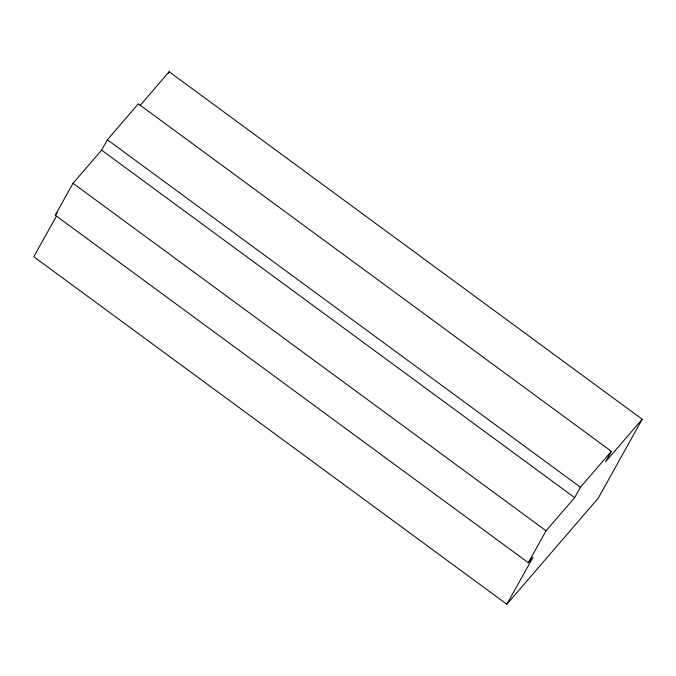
<?xml version="1.0" encoding="UTF-8"?>
<svg xmlns="http://www.w3.org/2000/svg" width="676" height="676" viewBox="0 0 676 676"><rect width="100%" height="100%" fill="white"/><g stroke="black" fill="none" stroke-linecap="round" stroke-linejoin="round"><path stroke-width="1.01" d="M56.378 216.202L33.8 256.762L506.848 604.251L533.018 557.235L528.302 562.711L55.246 215.221L73.025 183.297L101.594 150.14L107.374 139.755L138.318 103.842L611.374 451.331L605.586 461.716L642.2 419.238L169.152 71.749L139.991 105.583M168.13 73.583L169.152 71.749M528.302 562.711L546.073 530.778L574.642 497.629L580.43 487.235L611.374 451.331M642.2 419.238L598.26 498.178L506.848 604.251M55.246 215.221L57.274 212.881M107.374 139.755L580.43 487.235M101.594 150.14L574.642 497.629M73.025 183.297L546.073 530.778"/></g></svg>
